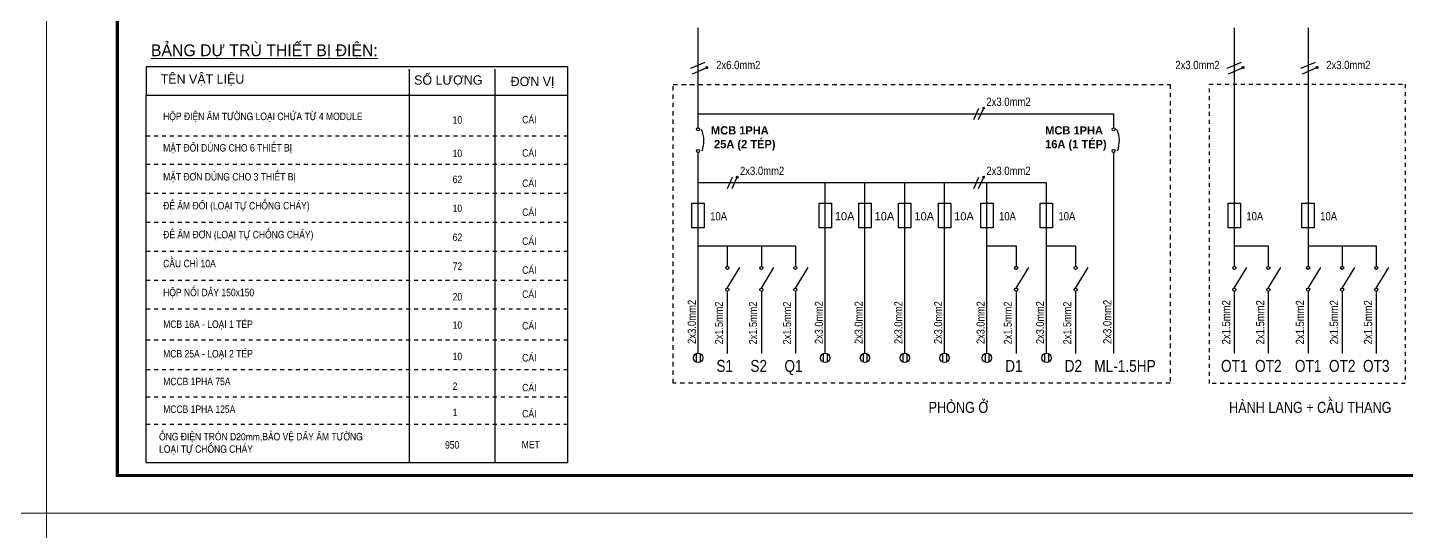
# Model space of a CAD drawing. Header units: millimetres. Extents: x 100 to 288, y -65 to 177.
# Drawn here: x 158.38 to 193.38, y -27.8 to -15 of the extents above; entities that cross this region are included whole.
import ezdxf

# ---------------------------------------------------------------- set-up
doc = ezdxf.new("R2010")
doc.units = ezdxf.units.MM
doc.header["$LTSCALE"] = 0.3
doc.header["$MEASUREMENT"] = 0
for name, pattern in [('ACAD_ISO03W100', [30, 12, -18]), ('ACAD_ISO07W100', [3, 0, -3]), ('HIDDEN', [0.375, 0.25, -0.125])]:
    doc.linetypes.add(name, pattern=pattern)
doc.layers.get('DEFPOINTS').update_dxf_attribs({"linetype": 'CONTINUOUS', "lineweight": 13})
doc.layers.add('DAY DEN', color=4, linetype='ACAD_ISO03W100', lineweight=25)
for name, color, linetype in [('DEN-24', 24, 'CONTINUOUS'), ('HACTH', 8, 'CONTINUOUS'), ('LAYER1', 1, 'CONTINUOUS'), ('LAYER7', 7, 'CONTINUOUS')]:
    doc.layers.add(name, color=color, linetype=linetype)
doc.styles.add('HELVE', font='')
doc.styles.add('VNI-Helve-Condense', font='VHELVCN.TTF')
doc.styles.get('HELVE').set_extended_font_data('VNhelvetica')

msp = doc.modelspace()

# ---------------------------------------------------------------- hatches: boundary and pattern name
at = {"layer": 'LAYER1'}
for points in [[(175.61971, -16.01345), (175.5984, -15.99368, 0.41421356), (175.59993, -16.03475)], [(175.63948, -15.99215, 0.41421356), (175.5984, -15.99368), (175.61971, -16.01345)], [(175.63948, -15.99215), (175.59993, -16.03475, 0.41421356), (175.64101, -16.03322, 0.41421356)], [(189.23031, -16.01345), (189.209, -15.99368, 0.41421356), (189.21053, -16.03475)], [(189.25008, -15.99215, 0.41421356), (189.209, -15.99368), (189.23031, -16.01345)], [(189.25008, -15.99215), (189.21053, -16.03475, 0.41421356), (189.25161, -16.03322, 0.41421356)], [(191.10528, -16.01345), (191.08398, -15.99368, 0.41421356), (191.08551, -16.03475)], [(191.12506, -15.99215, 0.41421356), (191.08398, -15.99368), (191.10528, -16.01345)], [(191.12506, -15.99215), (191.08551, -16.03475, 0.41421356), (191.12659, -16.03322, 0.41421356)], [(182.64704, -17.02123, 0.41421356), (182.62379, -17.04448), (182.64704, -17.04448)], [(182.64704, -17.04448), (182.62379, -17.04448, 0.41421356), (182.64704, -17.06773)], [(182.64704, -17.02123), (182.64704, -17.06773, 0.41421356), (182.67029, -17.04448, 0.41421356)], [(176.39319, -18.77596, 0.41421356), (176.36994, -18.79921), (176.39319, -18.79921)], [(176.39319, -18.79921), (176.36994, -18.79921, 0.41421356), (176.39319, -18.82246)], [(176.39319, -18.77596), (176.39319, -18.82246, 0.41421356), (176.41644, -18.79921, 0.41421356)], [(182.64704, -18.77596, 0.41421356), (182.62379, -18.79921), (182.64704, -18.79921)], [(182.64704, -18.79921), (182.62379, -18.79921, 0.41421356), (182.64704, -18.82246)], [(182.64704, -18.77596), (182.64704, -18.82246, 0.41421356), (182.67029, -18.79921, 0.41421356)]]:
    msp.add_hatch(color=256, dxfattribs=at).paths.add_polyline_path(points)

# ---------------------------------------------------------------- linework, layer by layer
at = {"layer": 'DEFPOINTS', "linetype": 'Continuous', "ltscale": 0.08}
for points in [[(116.85754, -27.34106), (158.85754, -27.34106), (158.85754, 2.35894), (116.85754, 2.35894)], [(158.85754, -27.34106), (200.85754, -27.34106), (200.85754, 2.35894), (158.85754, 2.35894)], [(116.85754, -57.04106), (158.85754, -57.04106), (158.85754, -27.34106), (116.85754, -27.34106)], [(158.85754, -57.04106), (200.85754, -57.04106), (200.85754, -27.34106), (158.85754, -27.34106)]]:
    msp.add_lwpolyline(points, close=True, dxfattribs=at)
at = {"layer": 'DEN-24', "linetype": 'ACAD_ISO07W100'}
for p, q in [((161.39022, -17.75011), (172.07916, -17.75011)), ((161.39022, -18.47349), (172.07916, -18.47349)), ((161.39022, -18.47349), (172.07916, -18.47349)), ((161.39022, -19.20878), (172.07916, -19.20878)), ((161.39022, -19.94406), (172.07916, -19.94406)), ((161.39022, -20.67934), (172.07916, -20.67934)), ((161.39022, -21.41463), (172.07916, -21.41463)), ((161.39022, -21.41463), (172.07916, -21.41463)), ((161.39022, -22.14991), (172.07916, -22.14991)), ((161.39022, -25.07822), (172.07916, -25.07822)), ((161.39022, -25.07822), (172.07916, -25.07822)), ((161.39022, -25.07822), (172.07916, -25.07822))]:
    msp.add_line(p, q, dxfattribs=at).dxf.unprotected_set("ltscale", 0)
for points in [[(161.39022, -22.93625), (172.07916, -22.93625)], [(161.39022, -23.68648), (172.07916, -23.68648)], [(161.39022, -24.38553), (172.07916, -24.38553)], [(161.39022, -25.07822), (172.07916, -25.07822)]]:
    msp.add_lwpolyline(points, dxfattribs=at).dxf.unprotected_set("ltscale", 0)
at = {"layer": 'HACTH', "linetype": 'HIDDEN', "ltscale": 1.5}
msp.add_lwpolyline([(174.76599, -16.44315), (187.38009, -16.44315), (187.38009, -24.03403), (174.76599, -24.03403)], close=True, dxfattribs=at)
at = {"layer": 'HACTH', "linetype": 'HIDDEN'}
msp.add_lwpolyline([(188.37659, -16.43998), (193.35045, -16.43998), (193.35045, -24.04429), (188.37659, -24.04429)], close=True, dxfattribs=at).dxf.unprotected_set("ltscale", 0)
at = {"layer": 'LAYER1'}
for p, q in [((189.00844, -15.00634), (189.00844, -21.06595)), ((190.88341, -15.00634), (190.88341, -21.06595)), ((168.06418, -16.05477), (168.06418, -21.45831)), ((170.23523, -16.05477), (170.23523, -21.45831)), ((175.39784, -20.54444), (177.86812, -20.54444)), ((176.13954, -20.54444), (176.13954, -21.06595)), ((177.00383, -20.54444), (177.00383, -21.06701)), ((177.86812, -20.54497), (177.86812, -21.06754)), ((182.73055, -20.54444), (183.47225, -20.54444)), ((183.47225, -20.54444), (183.47225, -21.06595)), ((184.23915, -20.54444), (184.98086, -20.54444)), ((184.98086, -20.54444), (184.98086, -21.06595)), ((189.00844, -20.54444), (189.87272, -20.54444)), ((189.87272, -20.54444), (189.87272, -21.06701)), ((190.88341, -20.54444), (192.61199, -20.54444)), ((191.7477, -20.54444), (191.7477, -21.06701)), ((192.61199, -20.54444), (192.61199, -21.06701)), ((168.06418, -20.73492), (168.06418, -26.0505)), ((170.23523, -20.73492), (170.23523, -26.0505)), ((176.13954, -21.61838), (176.45989, -21.09353)), ((177.00383, -21.61944), (177.32418, -21.09459)), ((177.86812, -21.61997), (178.18847, -21.09512)), ((183.47225, -21.61838), (183.79261, -21.09353)), ((184.98086, -21.61838), (185.30121, -21.09353)), ((189.00844, -21.61838), (189.32879, -21.09353)), ((189.87272, -21.61944), (190.19308, -21.09459)), ((190.88341, -21.61838), (191.20376, -21.09353)), ((191.7477, -21.61944), (192.06805, -21.09459)), ((192.61199, -21.61944), (192.93234, -21.09459)), ((176.13954, -21.69589), (176.13954, -23.28068)), ((177.00383, -21.69695), (177.00383, -23.28174)), ((177.86812, -21.69748), (177.86812, -23.28227)), ((183.47225, -21.69589), (183.47225, -23.28068)), ((184.98086, -21.69589), (184.98086, -23.28068)), ((189.00844, -21.69589), (189.00844, -23.28068)), ((189.87272, -21.69695), (189.87272, -23.28174)), ((190.88341, -21.69589), (190.88341, -23.28068)), ((191.7477, -21.69695), (191.7477, -23.28174)), ((192.61199, -21.69695), (192.61199, -23.28174)), ((175.34843, -23.28427), (175.34843, -23.50013)), ((175.44725, -23.28427), (175.44725, -23.50013)), ((178.57477, -23.28427), (178.57477, -23.50013)), ((178.67359, -23.28427), (178.67359, -23.50013)), ((179.58472, -23.28427), (179.58472, -23.50013)), ((179.68354, -23.28427), (179.68354, -23.50013)), ((180.59467, -23.28427), (180.59467, -23.50013)), ((180.69349, -23.28427), (180.69349, -23.50013)), ((181.60462, -23.28427), (181.60462, -23.50013)), ((181.70344, -23.28427), (181.70344, -23.50013)), ((182.68114, -23.28427), (182.68114, -23.50013)), ((182.77996, -23.28427), (182.77996, -23.50013)), ((184.18974, -23.28427), (184.18974, -23.50013)), ((184.28856, -23.28427), (184.28856, -23.50013))]:
    msp.add_line(p, q, dxfattribs=at)
for points in [[(175.39784, -17.54422), (175.39784, -15.00634)], [(172.07916, -15.99919), (161.39022, -15.99919), (161.39022, -16.71639), (170.23523, -16.71639)], [(172.07916, -15.99919), (172.07916, -26.0505)], [(175.21522, -16.03402), (175.58046, -15.87586)], [(175.25447, -16.17161), (175.61971, -16.01345)], [(188.82582, -16.03402), (189.19106, -15.87586)], [(188.86507, -16.17161), (189.23031, -16.01345)], [(190.70079, -16.03402), (191.06603, -15.87586)], [(190.74004, -16.17161), (191.10528, -16.01345)], [(161.39022, -21.40273), (161.39022, -16.71639), (172.07916, -16.71639)], [(182.39501, -17.336), (182.52309, -17.04448)], [(182.51896, -17.336), (182.64704, -17.04448)], [(175.39784, -17.19024), (185.94398, -17.19024)], [(185.94398, -17.19024), (185.94398, -17.54422)], [(175.39784, -23.2735), (175.39784, -18.17417)], [(185.94398, -18.17417), (185.94398, -23.28068)], [(176.14116, -19.09072), (176.26924, -18.79921)], [(176.26511, -19.09072), (176.39319, -18.79921)], [(182.39501, -19.09072), (182.52309, -18.79921)], [(182.51896, -19.09072), (182.64704, -18.79921)], [(184.23915, -18.94497), (175.39784, -18.94497)], [(178.62418, -23.2735), (178.62418, -18.94497)], [(179.63413, -23.2735), (179.63413, -18.94497)], [(180.64408, -23.2735), (180.64408, -18.94497)], [(181.65403, -23.2735), (181.65403, -18.94497)], [(182.73055, -23.2735), (182.73055, -18.94497)], [(184.23915, -23.2735), (184.23915, -18.94497)], [(161.39022, -26.0505), (161.39022, -20.67934)], [(161.39022, -26.0505), (172.07916, -26.0505)]]:
    msp.add_lwpolyline(points, dxfattribs=at)
for points in [[(175.24128, -19.46247), (175.55439, -19.46247), (175.55439, -20.08824), (175.24128, -20.08824)], [(178.46763, -19.46247), (178.78074, -19.46247), (178.78074, -20.08824), (178.46763, -20.08824)], [(179.47758, -19.46247), (179.79069, -19.46247), (179.79069, -20.08824), (179.47758, -20.08824)], [(180.48753, -19.46247), (180.80064, -19.46247), (180.80064, -20.08824), (180.48753, -20.08824)], [(181.49748, -19.46247), (181.81059, -19.46247), (181.81059, -20.08824), (181.49748, -20.08824)], [(182.574, -19.46247), (182.88711, -19.46247), (182.88711, -20.08824), (182.574, -20.08824)], [(184.0826, -19.46247), (184.39571, -19.46247), (184.39571, -20.08824), (184.0826, -20.08824)], [(188.85188, -19.46247), (189.16499, -19.46247), (189.16499, -20.08824), (188.85188, -20.08824)], [(190.72686, -19.46247), (191.03997, -19.46247), (191.03997, -20.08824), (190.72686, -20.08824)]]:
    msp.add_lwpolyline(points, close=True, dxfattribs=at)
for centre, radius in [((175.61971, -16.01345), 0.02907), ((189.23031, -16.01345), 0.02907), ((191.10528, -16.01345), 0.02907), ((182.64704, -17.04448), 0.02325), ((175.39784, -17.58298), 0.03875), ((185.94398, -17.58298), 0.03875), ((175.39784, -18.13541), 0.03875), ((185.94398, -18.13541), 0.03875), ((176.39319, -18.79921), 0.02325), ((182.64704, -18.79921), 0.02325), ((176.13954, -21.1047), 0.03875), ((177.00383, -21.10576), 0.03875), ((177.86812, -21.10629), 0.03875), ((183.47225, -21.1047), 0.03875), ((184.98086, -21.1047), 0.03875), ((189.00844, -21.1047), 0.03875), ((189.87272, -21.10576), 0.03875), ((190.88341, -21.1047), 0.03875), ((191.7477, -21.10576), 0.03875), ((192.61199, -21.10576), 0.03875), ((176.13954, -21.65714), 0.03875), ((177.00383, -21.6582), 0.03875), ((177.86812, -21.65873), 0.03875), ((183.47225, -21.65714), 0.03875), ((184.98086, -21.65714), 0.03875), ((189.00844, -21.65714), 0.03875), ((189.87272, -21.6582), 0.03875), ((190.88341, -21.65714), 0.03875), ((191.7477, -21.6582), 0.03875), ((192.61199, -21.6582), 0.03875), ((175.39784, -23.3922), 0.1187), ((178.62418, -23.3922), 0.1187), ((179.63413, -23.3922), 0.1187), ((180.64408, -23.3922), 0.1187), ((181.65403, -23.3922), 0.1187), ((182.73055, -23.3922), 0.1187), ((184.23915, -23.3922), 0.1187)]:
    msp.add_circle(centre, radius, dxfattribs=at)
for centre in [(174.83406, -17.87974), (185.38021, -17.87974)]:
    msp.add_arc(centre, 0.71202, 338.97883, 24.202181, dxfattribs=at)
at = {"layer": 'LAYER7', "linetype": 'Continuous', "const_width": 0.08}
msp.add_lwpolyline([(199.85754, 1.3964), (160.65754, 1.3964), (160.65754, -26.37851), (199.85754, -26.37851)], close=True, dxfattribs=at)

# ---------------------------------------------------------------- texts
at = {"layer": 'DAY DEN', "lineweight": 9, "attachment_point": 1}
for s, insert, char_height, width in [('{\\fVNI-Avo|b0|i0|c0|p2;\\LBAÛNG DÖÏ TRUØ THIEÁT BÒ ÑIEÄN:}', (161.50825, -15.42599), 0.3, 14.1034676), ('{\\fVNI-Avo|b0|i0|c0|p2;TEÂN VAÄT LIEÄU}', (161.75516, -16.18957), 0.23625, 2.8202542), ('{\\fVNI-Avo|b0|i0|c0|p2;SOÁ LÖÔÏNG}', (168.18935, -16.2137), 0.23625, 2.8202542), ('{\\fVNI-Avo|b0|i0|c0|p2;ÑÔN VÒ}', (170.63839, -16.24978), 0.23625, 2.8202542)]:
    msp.add_mtext(s, dxfattribs=dict(at, insert=insert, char_height=char_height, width=width))
at = {"layer": 'DAY DEN', "lineweight": 9, "attachment_point": 1, "style": 'VNI-Helve-Condense'}
for s, insert, char_height, width in [('HOÄP ÑIEÄN AÂM TÖÔØNG LOAÏI CHÖÙA TÖØ 4 MODULE', (161.81925, -17.16061), 0.1892788, 8.800612), ('\\pt0;10', (169.16785, -17.25145), 0.189279, 1.2795763), ('\\pt0;CAÙI', (170.93314, -17.24167), 0.189279, 1.2795763), ('MAËT ÑOÂI DUØNG CHO 6 THIEÁT BÒ', (161.81925, -17.95984), 0.1892788, 8.800612), ('\\pt0;10', (169.16785, -18.09996), 0.189279, 1.2795763), ('\\pt0;CAÙI', (170.93314, -18.09019), 0.189279, 1.2795763), ('MAËT ÑÔN DUØNG CHO 3 THIEÁT BÒ', (161.81925, -18.69513), 0.1892788, 8.800612), ('\\pt0;62', (169.16785, -18.76246), 0.189279, 1.2795763), ('\\pt0;CAÙI', (170.93314, -18.86107), 0.189279, 1.2795763), ('ÑEÁ AÂM ÑOÂI (LOAÏI TÖÏ CHOÁNG CHAÙY)', (161.81925, -19.43041), 0.1892788, 8.800612), ('\\pt0;10', (169.16785, -19.49774), 0.189279, 1.2795763), ('\\pt0;CAÙI', (170.93314, -19.59636), 0.189279, 1.2795763), ('ÑEÁ AÂM ÑÔN (LOAÏI TÖÏ CHOÁNG CHAÙY)', (161.81925, -20.16569), 0.1892788, 8.800612), ('\\pt0;62', (169.16785, -20.23302), 0.189279, 1.2795763), ('\\pt0;CAÙI', (170.93314, -20.33164), 0.189279, 1.2795763), ('CAÀU CHÌ 10A', (161.81925, -20.90098), 0.1892788, 8.800612), ('\\pt0;72', (169.16785, -20.96831), 0.189279, 1.2795763), ('\\pt0;CAÙI', (170.93314, -21.06692), 0.189279, 1.2795763), ('\\pt0;CAÙI', (170.93314, -21.06692), 0.189279, 1.2795763), ('HOÄP NOÁI DAÂY 150x150', (161.81925, -21.63626), 0.1892788, 8.800612), ('\\pt0;CAÙI', (170.93314, -21.67927), 0.189279, 1.2795763), ('\\pt0;20', (169.16785, -21.74313), 0.189279, 1.2795763), ('MCB 16A - LOAÏI 1 TEÙP', (161.81925, -22.44191), 0.1892788, 8.800612), ('\\pt0;10', (169.16785, -22.46212), 0.189279, 1.2795763), ('\\pt0;CAÙI', (170.93314, -22.48018), 0.189279, 1.2795763), ('MCB 25A - LOAÏI 2 TEÙP ', (161.81925, -23.19214), 0.1892788, 8.800612), ('\\pt0;10', (169.16785, -23.25947), 0.189279, 1.2795763), ('\\pt0;CAÙI', (170.93314, -23.29446), 0.189279, 1.2795763), ('MCCB 1PHA 75A ', (161.81925, -23.89608), 0.1892788, 8.800612), ('\\pt0;2', (169.16785, -24.01832), 0.189279, 1.2795763), ('\\pt0;CAÙI', (170.93314, -24.05331), 0.189279, 1.2795763), ('MCCB 1PHA 125A ', (161.81925, -24.60171), 0.1892788, 8.800612), ('\\pt0;1', (169.16785, -24.681), 0.189279, 1.2795763), ('\\pt0;CAÙI', (170.93314, -24.71546), 0.189279, 1.2795763), ('OÁNG ÑIEÄN TROØN D20mm,BAÛO VEÄ DAÂY AÂM TÖÔØNG\\PLOAÏI TÖÏ CHOÁNG CHAÙY', (161.71487, -25.2982), 0.1892788, 8.800612), ('\\pt0;950', (168.97488, -25.50802), 0.189279, 1.2795763), ('\\pt0;MET', (170.92149, -25.50054), 0.189279, 1.2795763)]:
    msp.add_mtext(s, dxfattribs=dict(at, insert=insert, char_height=char_height, width=width))
at = {"layer": 'LAYER1', "attachment_point": 1, "style": 'HELVE'}
for s, insert, char_height in [('{\\fVNI-Helve-Condense|b0|i0|c0|p2;2x6.0mm2}', (175.85696, -15.84536), 0.21), ('{\\fVNI-Helve-Condense|b0|i0|c0|p2;2x3.0mm2}', (187.51323, -15.84536), 0.21), ('{\\fVNI-Helve-Condense|b0|i0|c0|p2;2x3.0mm2}', (191.34253, -15.84536), 0.21), ('{\\fVNI-Helve-Condense|b0|i0|c0|p2;2x3.0mm2}', (182.71548, -16.77949), 0.21), ('{\\fVNI-Avo|b1|i0|c0|p2;MCB 1PHA\\P 25A (2 TEÙP)}', (175.72518, -17.5056), 0.21), ('{\\fVNI-Avo|b1|i0|c0|p2;MCB 1PHA\\P16A (1 TEÙP)}', (184.20753, -17.5056), 0.21), ('{\\fVNI-Helve-Condense|b0|i0|c0|p2;2x3.0mm2}', (176.46163, -18.53421), 0.21), ('{\\fVNI-Helve-Condense|b0|i0|c0|p2;2x3.0mm2}', (182.71548, -18.53421), 0.21), ('{\\fVNI-Helve-Condense|b0|i0|c0|p2;10A}', (175.70454, -19.68854), 0.21), ('{\\fVNI-Avo|b0|i0|c0|p2;10A}', (178.86808, -19.68854), 0.21), ('{\\fVNI-Avo|b0|i0|c0|p2;10A}', (179.87803, -19.68854), 0.21), ('{\\fVNI-Avo|b0|i0|c0|p2;10A}', (180.88798, -19.68854), 0.21), ('{\\fVNI-Avo|b0|i0|c0|p2;10A}', (181.89793, -19.68854), 0.21), ('{\\fVNI-Helve-Condense|b0|i0|c0|p2;10A}', (183.03726, -19.68854), 0.21), ('{\\fVNI-Helve-Condense|b0|i0|c0|p2;10A}', (184.54586, -19.68854), 0.21), ('{\\fVNI-Helve-Condense|b0|i0|c0|p2;10A}', (189.31514, -19.68854), 0.21), ('{\\fVNI-Helve-Condense|b0|i0|c0|p2;10A}', (191.19012, -19.68854), 0.21), ('{\\fVNI-Helve-Condense|b0|i0|c0|p2;S1}', (175.86124, -23.44473), 0.302279), ('{\\fVNI-Helve-Condense|b0|i0|c0|p2;S2}', (176.72553, -23.44579), 0.302279), ('{\\fVNI-Helve-Condense|b0|i0|c0|p2;Q1}', (177.58982, -23.44632), 0.302279), ('{\\fVNI-Helve-Condense|b0|i0|c0|p2;D1}', (183.19396, -23.44473), 0.302279), ('{\\fVNI-Helve-Condense|b0|i0|c0|p2;D2}', (184.70256, -23.44473), 0.302279), ('{\\fVNI-Helve-Condense|b0|i0|c0|p2;ML-1.5HP}', (185.45508, -23.44473), 0.302279), ('{\\fVNI-Helve-Condense|b0|i0|c0|p2;OT1}', (188.67208, -23.44473), 0.302279), ('{\\fVNI-Helve-Condense|b0|i0|c0|p2;OT2}', (189.53637, -23.44473), 0.302279), ('{\\fVNI-Helve-Condense|b0|i0|c0|p2;OT1}', (190.54706, -23.44473), 0.302279), ('{\\fVNI-Helve-Condense|b0|i0|c0|p2;OT2}', (191.41135, -23.44473), 0.302279), ('{\\fVNI-Helve-Condense|b0|i0|c0|p2;OT3}', (192.27564, -23.44473), 0.302279)]:
    msp.add_mtext(s, dxfattribs=dict(at, insert=insert, char_height=char_height))
at = {"layer": 'LAYER1', "attachment_point": 1, "rotation": 90, "style": 'HELVE'}
for s, insert, char_height in [('{\\fVNI-Helve-Condense|b0|i0|c0|p2;2x3.0mm2}', (175.13419, -23.03874), 0.21), ('{\\fVNI-Helve-Condense|b0|i0|c0|p2;2x1.5mm2}', (175.82587, -23.04876), 0.2031315), ('{\\fVNI-Helve-Condense|b0|i0|c0|p2;2x1.5mm2}', (176.69016, -23.04876), 0.2031315), ('{\\fVNI-Helve-Condense|b0|i0|c0|p2;2x1.5mm2}', (177.55445, -23.04929), 0.2031315), ('{\\fVNI-Helve-Condense|b0|i0|c0|p2;2x3.0mm2}', (178.36053, -23.03874), 0.2031315), ('{\\fVNI-Helve-Condense|b0|i0|c0|p2;2x3.0mm2}', (179.37048, -23.03874), 0.2031315), ('{\\fVNI-Helve-Condense|b0|i0|c0|p2;2x3.0mm2}', (180.38043, -23.03874), 0.2031315), ('{\\fVNI-Helve-Condense|b0|i0|c0|p2;2x3.0mm2}', (181.39038, -23.03874), 0.2031315), ('{\\fVNI-Helve-Condense|b0|i0|c0|p2;2x3.0mm2}', (182.4669, -23.03874), 0.2031315), ('{\\fVNI-Helve-Condense|b0|i0|c0|p2;2x1.5mm2}', (183.15859, -23.04876), 0.2031315), ('{\\fVNI-Helve-Condense|b0|i0|c0|p2;2x3.0mm2}', (183.9755, -23.03874), 0.2031315), ('{\\fVNI-Helve-Condense|b0|i0|c0|p2;2x1.5mm2}', (184.66719, -23.04876), 0.2031315), ('{\\fVNI-Helve-Condense|b0|i0|c0|p2;2x3.0mm2}', (185.68033, -23.03874), 0.21), ('{\\fVNI-Helve-Condense|b0|i0|c0|p2;2x1.5mm2}', (188.69477, -23.04876), 0.21), ('{\\fVNI-Helve-Condense|b0|i0|c0|p2;2x1.5mm2}', (189.55906, -23.04876), 0.21), ('{\\fVNI-Helve-Condense|b0|i0|c0|p2;2x1.5mm2}', (190.56975, -23.04876), 0.21), ('{\\fVNI-Helve-Condense|b0|i0|c0|p2;2x1.5mm2}', (191.43404, -23.04876), 0.21), ('{\\fVNI-Helve-Condense|b0|i0|c0|p2;2x1.5mm2}', (192.29833, -23.04876), 0.21)]:
    msp.add_mtext(s, dxfattribs=dict(at, insert=insert, char_height=char_height))
at = {"layer": 'LAYER1', "char_height": 0.28, "width": 26.6264291, "attachment_point": 1, "style": 'HELVE'}
for s, insert in [('{\\fVNI-Helve-Condense|b0|i0|c0|p2;PHOØNG ÔÛ}', (181.24745, -24.51041)), ('{\\fVNI-Helve-Condense|b0|i0|c0|p2;HAØNH LANG + CAÀU THANG}', (188.87611, -24.51041))]:
    msp.add_mtext(s, dxfattribs=dict(at, insert=insert))

doc.saveas('drawing.dxf')
